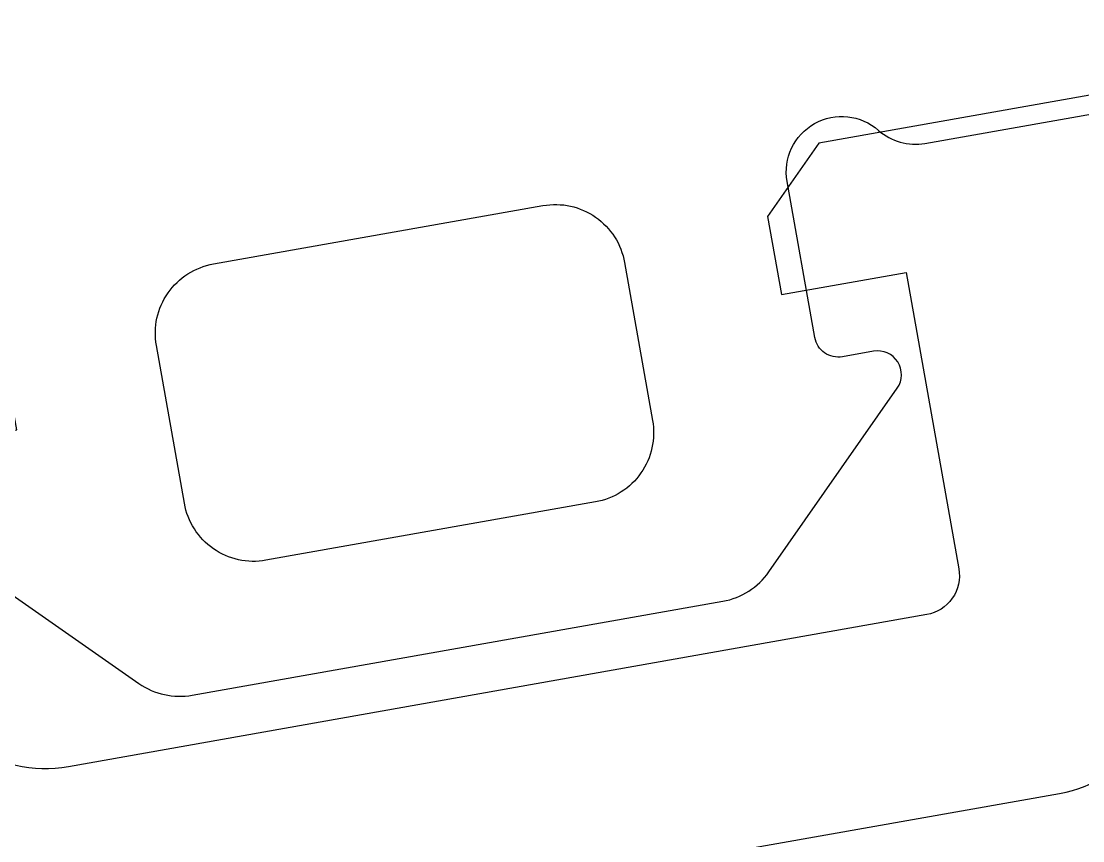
# Model space of a CAD drawing. Header units: millimetres. Extents: x -65527 to 8894748, y -37603 to 223697.
# Drawn here: x -29312.15 to -29303.98, y 101470.93 to 101477.24 of the extents above; entities that cross this region are included whole.
import ezdxf

# ---------------------------------------------------------------- set-up
doc = ezdxf.new("R2010")
doc.units = ezdxf.units.MM
doc.header["$LTSCALE"] = 10
doc.layers.add('Архитектура', color=251, linetype='Continuous')

msp = doc.modelspace()

# ---------------------------------------------------------------- linework, layer by layer
at = {"layer": 'Архитектура', "lineweight": 25, "transparency": 33554684}
for points in [[(-29266.3899, 101483.3213), (-29306.0121, 101476.2988), (-29306.4071, 101475.7334), (-29306.3007, 101475.1332), (-29305.3403, 101475.3034), (-29304.936, 101473.0224, -0.414362), (-29305.183, 101472.6691), (-29311.7858, 101471.4989, -0.414326), (-29312.9872, 101472.3385), (-29313.2638, 101473.8991), (-29312.1833, 101474.0906), (-29312.2897, 101474.6909), (-29312.9751, 101475.0647), (-29316.3365, 101474.4689, 0.551224), (-29316.5315, 101473.9918), (-29314.7215, 101471.4647, -0.267349), (-29314.6212, 101470.4353)], [(-29266.3899, 101483.3213), (-29306.0121, 101476.2988), (-29306.4071, 101475.7334), (-29306.3007, 101475.1332), (-29305.3403, 101475.3034), (-29304.936, 101473.0224, -0.414362), (-29305.183, 101472.6691), (-29311.7858, 101471.4989, -0.414326), (-29312.9872, 101472.3385), (-29313.2638, 101473.8991), (-29312.1833, 101474.0906), (-29312.2897, 101474.6909), (-29312.9751, 101475.0647), (-29316.3365, 101474.4689, 0.551224), (-29316.5315, 101473.9918), (-29314.7215, 101471.4647, -0.267349), (-29314.6212, 101470.4353)], [(-29266.3899, 101483.3213), (-29306.0121, 101476.2988), (-29306.4071, 101475.7334), (-29306.3007, 101475.1332), (-29305.3403, 101475.3034), (-29304.936, 101473.0224, -0.414362), (-29305.183, 101472.6691), (-29311.7858, 101471.4989, -0.414326), (-29312.9872, 101472.3385), (-29313.2638, 101473.8991), (-29312.1833, 101474.0906), (-29312.2897, 101474.6909), (-29312.9751, 101475.0647), (-29316.3365, 101474.4689, 0.551224), (-29316.5315, 101473.9918), (-29314.7215, 101471.4647, -0.267349), (-29314.6212, 101470.4353)], [(-29266.3899, 101483.3213), (-29306.0121, 101476.2988), (-29306.4071, 101475.7334), (-29306.3007, 101475.1332), (-29305.3403, 101475.3034), (-29304.936, 101473.0224, -0.414362), (-29305.183, 101472.6691), (-29311.7858, 101471.4989, -0.414326), (-29312.9872, 101472.3385), (-29313.2638, 101473.8991), (-29312.1833, 101474.0906), (-29312.2897, 101474.6909), (-29312.9751, 101475.0647), (-29316.3365, 101474.4689, 0.551224), (-29316.5315, 101473.9918), (-29314.7215, 101471.4647, -0.267349), (-29314.6212, 101470.4353)], [(-29266.3899, 101483.3213), (-29306.0121, 101476.2988), (-29306.4071, 101475.7334), (-29306.3007, 101475.1332), (-29305.3403, 101475.3034), (-29304.936, 101473.0224, -0.414362), (-29305.183, 101472.6691), (-29311.7858, 101471.4989, -0.414326), (-29312.9872, 101472.3385), (-29313.2638, 101473.8991), (-29312.1833, 101474.0906), (-29312.2897, 101474.6909), (-29312.9751, 101475.0647), (-29316.3365, 101474.4689, 0.551224), (-29316.5315, 101473.9918), (-29314.7215, 101471.4647, -0.267349), (-29314.6212, 101470.4353)], [(-29266.3899, 101483.3213), (-29306.0121, 101476.2988), (-29306.4071, 101475.7334), (-29306.3007, 101475.1332), (-29305.3403, 101475.3034), (-29304.936, 101473.0224, -0.414362), (-29305.183, 101472.6691), (-29311.7858, 101471.4989, -0.414326), (-29312.9872, 101472.3385), (-29313.2638, 101473.8991), (-29312.1833, 101474.0906), (-29312.2897, 101474.6909), (-29312.9751, 101475.0647), (-29316.3365, 101474.4689, 0.551224), (-29316.5315, 101473.9918), (-29314.7215, 101471.4647, -0.267349), (-29314.6212, 101470.4353)], [(-29266.3899, 101483.3213), (-29306.0121, 101476.2988), (-29306.4071, 101475.7334), (-29306.3007, 101475.1332), (-29305.3403, 101475.3034), (-29304.936, 101473.0224, -0.414362), (-29305.183, 101472.6691), (-29311.7858, 101471.4989, -0.414326), (-29312.9872, 101472.3385), (-29313.2638, 101473.8991), (-29312.1833, 101474.0906), (-29312.2897, 101474.6909), (-29312.9751, 101475.0647), (-29316.3365, 101474.4689, 0.551224), (-29316.5315, 101473.9918), (-29314.7215, 101471.4647, -0.267349), (-29314.6212, 101470.4353)], [(-29266.3899, 101483.3213), (-29306.0121, 101476.2988), (-29306.4071, 101475.7334), (-29306.3007, 101475.1332), (-29305.3403, 101475.3034), (-29304.936, 101473.0224, -0.414362), (-29305.183, 101472.6691), (-29311.7858, 101471.4989, -0.414326), (-29312.9872, 101472.3385), (-29313.2638, 101473.8991), (-29312.1833, 101474.0906), (-29312.2897, 101474.6909), (-29312.9751, 101475.0647), (-29316.3365, 101474.4689, 0.551224), (-29316.5315, 101473.9918), (-29314.7215, 101471.4647, -0.267349), (-29314.6212, 101470.4353)], [(-29266.3899, 101483.3213), (-29306.0121, 101476.2988), (-29306.4071, 101475.7334), (-29306.3007, 101475.1332), (-29305.3403, 101475.3034), (-29304.936, 101473.0224, -0.414362), (-29305.183, 101472.6691), (-29311.7858, 101471.4989, -0.414326), (-29312.9872, 101472.3385), (-29313.2638, 101473.8991), (-29312.1833, 101474.0906), (-29312.2897, 101474.6909), (-29312.9751, 101475.0647), (-29316.3365, 101474.4689, 0.551224), (-29316.5315, 101473.9918), (-29314.7215, 101471.4647, -0.267349), (-29314.6212, 101470.4353)], [(-29266.3899, 101483.3213), (-29306.0121, 101476.2988), (-29306.4071, 101475.7334), (-29306.3007, 101475.1332), (-29305.3403, 101475.3034), (-29304.936, 101473.0224, -0.414362), (-29305.183, 101472.6691), (-29311.7858, 101471.4989, -0.414326), (-29312.9872, 101472.3385), (-29313.2638, 101473.8991), (-29312.1833, 101474.0906), (-29312.2897, 101474.6909), (-29312.9751, 101475.0647), (-29316.3365, 101474.4689, 0.551224), (-29316.5315, 101473.9918), (-29314.7215, 101471.4647, -0.267349), (-29314.6212, 101470.4353)], [(-29266.3899, 101483.3213), (-29306.0121, 101476.2988), (-29306.4071, 101475.7334), (-29306.3007, 101475.1332), (-29305.3403, 101475.3034), (-29304.936, 101473.0224, -0.414362), (-29305.183, 101472.6691), (-29311.7858, 101471.4989, -0.414326), (-29312.9872, 101472.3385), (-29313.2638, 101473.8991), (-29312.1833, 101474.0906), (-29312.2897, 101474.6909), (-29312.9751, 101475.0647), (-29316.3365, 101474.4689, 0.551224), (-29316.5315, 101473.9918), (-29314.7215, 101471.4647, -0.267349), (-29314.6212, 101470.4353)], [(-29266.3899, 101483.3213), (-29306.0121, 101476.2988), (-29306.4071, 101475.7334), (-29306.3007, 101475.1332), (-29305.3403, 101475.3034), (-29304.936, 101473.0224, -0.414362), (-29305.183, 101472.6691), (-29311.7858, 101471.4989, -0.414326), (-29312.9872, 101472.3385), (-29313.2638, 101473.8991), (-29312.1833, 101474.0906), (-29312.2897, 101474.6909), (-29312.9751, 101475.0647), (-29316.3365, 101474.4689, 0.551224), (-29316.5315, 101473.9918), (-29314.7215, 101471.4647, -0.267349), (-29314.6212, 101470.4353)], [(-29266.3899, 101483.3213), (-29306.0121, 101476.2988), (-29306.4071, 101475.7334), (-29306.3007, 101475.1332), (-29305.3403, 101475.3034), (-29304.936, 101473.0224, -0.414362), (-29305.183, 101472.6691), (-29311.7858, 101471.4989, -0.414326), (-29312.9872, 101472.3385), (-29313.2638, 101473.8991), (-29312.1833, 101474.0906), (-29312.2897, 101474.6909), (-29312.9751, 101475.0647), (-29316.3365, 101474.4689, 0.551224), (-29316.5315, 101473.9918), (-29314.7215, 101471.4647, -0.267349), (-29314.6212, 101470.4353)], [(-29266.3899, 101483.3213), (-29306.0121, 101476.2988), (-29306.4071, 101475.7334), (-29306.3007, 101475.1332), (-29305.3403, 101475.3034), (-29304.936, 101473.0224, -0.414362), (-29305.183, 101472.6691), (-29311.7858, 101471.4989, -0.414326), (-29312.9872, 101472.3385), (-29313.2638, 101473.8991), (-29312.1833, 101474.0906), (-29312.2897, 101474.6909), (-29312.9751, 101475.0647), (-29316.3365, 101474.4689, 0.551224), (-29316.5315, 101473.9918), (-29314.7215, 101471.4647, -0.267349), (-29314.6212, 101470.4353)], [(-29266.3899, 101483.3213), (-29306.0121, 101476.2988), (-29306.4071, 101475.7334), (-29306.3007, 101475.1332), (-29305.3403, 101475.3034), (-29304.936, 101473.0224, -0.414362), (-29305.183, 101472.6691), (-29311.7858, 101471.4989, -0.414326), (-29312.9872, 101472.3385), (-29313.2638, 101473.8991), (-29312.1833, 101474.0906), (-29312.2897, 101474.6909), (-29312.9751, 101475.0647), (-29316.3365, 101474.4689, 0.551224), (-29316.5315, 101473.9918), (-29314.7215, 101471.4647, -0.267349), (-29314.6212, 101470.4353)], [(-29266.3899, 101483.3213), (-29306.0121, 101476.2988), (-29306.4071, 101475.7334), (-29306.3007, 101475.1332), (-29305.3403, 101475.3034), (-29304.936, 101473.0224, -0.414362), (-29305.183, 101472.6691), (-29311.7858, 101471.4989, -0.414326), (-29312.9872, 101472.3385), (-29313.2638, 101473.8991), (-29312.1833, 101474.0906), (-29312.2897, 101474.6909), (-29312.9751, 101475.0647), (-29316.3365, 101474.4689, 0.551224), (-29316.5315, 101473.9918), (-29314.7215, 101471.4647, -0.267349), (-29314.6212, 101470.4353)], [(-29266.3899, 101483.3213), (-29306.0121, 101476.2988), (-29306.4071, 101475.7334), (-29306.3007, 101475.1332), (-29305.3403, 101475.3034), (-29304.936, 101473.0224, -0.414362), (-29305.183, 101472.6691), (-29311.7858, 101471.4989, -0.414326), (-29312.9872, 101472.3385), (-29313.2638, 101473.8991), (-29312.1833, 101474.0906), (-29312.2897, 101474.6909), (-29312.9751, 101475.0647), (-29316.3365, 101474.4689, 0.551224), (-29316.5315, 101473.9918), (-29314.7215, 101471.4647, -0.267349), (-29314.6212, 101470.4353)], [(-29266.3899, 101483.3213), (-29306.0121, 101476.2988), (-29306.4071, 101475.7334), (-29306.3007, 101475.1332), (-29305.3403, 101475.3034), (-29304.936, 101473.0224, -0.414362), (-29305.183, 101472.6691), (-29311.7858, 101471.4989, -0.414326), (-29312.9872, 101472.3385), (-29313.2638, 101473.8991), (-29312.1833, 101474.0906), (-29312.2897, 101474.6909), (-29312.9751, 101475.0647), (-29316.3365, 101474.4689, 0.551224), (-29316.5315, 101473.9918), (-29314.7215, 101471.4647, -0.267349), (-29314.6212, 101470.4353)], [(-29266.3899, 101483.3213), (-29306.0121, 101476.2988), (-29306.4071, 101475.7334), (-29306.3007, 101475.1332), (-29305.3403, 101475.3034), (-29304.936, 101473.0224, -0.414362), (-29305.183, 101472.6691), (-29311.7858, 101471.4989, -0.414326), (-29312.9872, 101472.3385), (-29313.2638, 101473.8991), (-29312.1833, 101474.0906), (-29312.2897, 101474.6909), (-29312.9751, 101475.0647), (-29316.3365, 101474.4689, 0.551224), (-29316.5315, 101473.9918), (-29314.7215, 101471.4647, -0.267349), (-29314.6212, 101470.4353)], [(-29266.3899, 101483.3213), (-29306.0121, 101476.2988), (-29306.4071, 101475.7334), (-29306.3007, 101475.1332), (-29305.3403, 101475.3034), (-29304.936, 101473.0224, -0.414362), (-29305.183, 101472.6691), (-29311.7858, 101471.4989, -0.414326), (-29312.9872, 101472.3385), (-29313.2638, 101473.8991), (-29312.1833, 101474.0906), (-29312.2897, 101474.6909), (-29312.9751, 101475.0647), (-29316.3365, 101474.4689, 0.551224), (-29316.5315, 101473.9918), (-29314.7215, 101471.4647, -0.267349), (-29314.6212, 101470.4353)], [(-29266.3899, 101483.3213), (-29306.0121, 101476.2988), (-29306.4071, 101475.7334), (-29306.3007, 101475.1332), (-29305.3403, 101475.3034), (-29304.936, 101473.0224, -0.414362), (-29305.183, 101472.6691), (-29311.7858, 101471.4989, -0.414326), (-29312.9872, 101472.3385), (-29313.2638, 101473.8991), (-29312.1833, 101474.0906), (-29312.2897, 101474.6909), (-29312.9751, 101475.0647), (-29316.3365, 101474.4689, 0.551224), (-29316.5315, 101473.9918), (-29314.7215, 101471.4647, -0.267349), (-29314.6212, 101470.4353)], [(-29266.3899, 101483.3213), (-29306.0121, 101476.2988), (-29306.4071, 101475.7334), (-29306.3007, 101475.1332), (-29305.3403, 101475.3034), (-29304.936, 101473.0224, -0.414362), (-29305.183, 101472.6691), (-29311.7858, 101471.4989, -0.414326), (-29312.9872, 101472.3385), (-29313.2638, 101473.8991), (-29312.1833, 101474.0906), (-29312.2897, 101474.6909), (-29312.9751, 101475.0647), (-29316.3365, 101474.4689, 0.551224), (-29316.5315, 101473.9918), (-29314.7215, 101471.4647, -0.267349), (-29314.6212, 101470.4353)], [(-29266.3899, 101483.3213), (-29306.0121, 101476.2988), (-29306.4071, 101475.7334), (-29306.3007, 101475.1332), (-29305.3403, 101475.3034), (-29304.936, 101473.0224, -0.414362), (-29305.183, 101472.6691), (-29311.7858, 101471.4989, -0.414326), (-29312.9872, 101472.3385), (-29313.2638, 101473.8991), (-29312.1833, 101474.0906), (-29312.2897, 101474.6909), (-29312.9751, 101475.0647), (-29316.3365, 101474.4689, 0.551224), (-29316.5315, 101473.9918), (-29314.7215, 101471.4647, -0.267349), (-29314.6212, 101470.4353)], [(-29266.3899, 101483.3213), (-29306.0121, 101476.2988), (-29306.4071, 101475.7334), (-29306.3007, 101475.1332), (-29305.3403, 101475.3034), (-29304.936, 101473.0224, -0.414362), (-29305.183, 101472.6691), (-29311.7858, 101471.4989, -0.414326), (-29312.9872, 101472.3385), (-29313.2638, 101473.8991), (-29312.1833, 101474.0906), (-29312.2897, 101474.6909), (-29312.9751, 101475.0647), (-29316.3365, 101474.4689, 0.551224), (-29316.5315, 101473.9918), (-29314.7215, 101471.4647, -0.267349), (-29314.6212, 101470.4353)], [(-29266.3899, 101483.3213), (-29306.0121, 101476.2988), (-29306.4071, 101475.7334), (-29306.3007, 101475.1332), (-29305.3403, 101475.3034), (-29304.936, 101473.0224, -0.414362), (-29305.183, 101472.6691), (-29311.7858, 101471.4989, -0.414326), (-29312.9872, 101472.3385), (-29313.2638, 101473.8991), (-29312.1833, 101474.0906), (-29312.2897, 101474.6909), (-29312.9751, 101475.0647), (-29316.3365, 101474.4689, 0.551224), (-29316.5315, 101473.9918), (-29314.7215, 101471.4647, -0.267349), (-29314.6212, 101470.4353)], [(-29266.3899, 101483.3213), (-29306.0121, 101476.2988), (-29306.4071, 101475.7334), (-29306.3007, 101475.1332), (-29305.3403, 101475.3034), (-29304.936, 101473.0224, -0.414362), (-29305.183, 101472.6691), (-29311.7858, 101471.4989, -0.414326), (-29312.9872, 101472.3385), (-29313.2638, 101473.8991), (-29312.1833, 101474.0906), (-29312.2897, 101474.6909), (-29312.9751, 101475.0647), (-29316.3365, 101474.4689, 0.551224), (-29316.5315, 101473.9918), (-29314.7215, 101471.4647, -0.267349), (-29314.6212, 101470.4353)], [(-29266.3899, 101483.3213), (-29306.0121, 101476.2988), (-29306.4071, 101475.7334), (-29306.3007, 101475.1332), (-29305.3403, 101475.3034), (-29304.936, 101473.0224, -0.414362), (-29305.183, 101472.6691), (-29311.7858, 101471.4989, -0.414326), (-29312.9872, 101472.3385), (-29313.2638, 101473.8991), (-29312.1833, 101474.0906), (-29312.2897, 101474.6909), (-29312.9751, 101475.0647), (-29316.3365, 101474.4689, 0.551224), (-29316.5315, 101473.9918), (-29314.7215, 101471.4647, -0.267349), (-29314.6212, 101470.4353)], [(-29266.3899, 101483.3213), (-29306.0121, 101476.2988), (-29306.4071, 101475.7334), (-29306.3007, 101475.1332), (-29305.3403, 101475.3034), (-29304.936, 101473.0224, -0.414362), (-29305.183, 101472.6691), (-29311.7858, 101471.4989, -0.414326), (-29312.9872, 101472.3385), (-29313.2638, 101473.8991), (-29312.1833, 101474.0906), (-29312.2897, 101474.6909), (-29312.9751, 101475.0647), (-29316.3365, 101474.4689, 0.551224), (-29316.5315, 101473.9918), (-29314.7215, 101471.4647, -0.267349), (-29314.6212, 101470.4353)], [(-29266.3899, 101483.3213), (-29306.0121, 101476.2988), (-29306.4071, 101475.7334), (-29306.3007, 101475.1332), (-29305.3403, 101475.3034), (-29304.936, 101473.0224, -0.414362), (-29305.183, 101472.6691), (-29311.7858, 101471.4989, -0.414326), (-29312.9872, 101472.3385), (-29313.2638, 101473.8991), (-29312.1833, 101474.0906), (-29312.2897, 101474.6909), (-29312.9751, 101475.0647), (-29316.3365, 101474.4689, 0.551224), (-29316.5315, 101473.9918), (-29314.7215, 101471.4647, -0.267349), (-29314.6212, 101470.4353)], [(-29266.3899, 101483.3213), (-29306.0121, 101476.2988), (-29306.4071, 101475.7334), (-29306.3007, 101475.1332), (-29305.3403, 101475.3034), (-29304.936, 101473.0224, -0.414362), (-29305.183, 101472.6691), (-29311.7858, 101471.4989, -0.414326), (-29312.9872, 101472.3385), (-29313.2638, 101473.8991), (-29312.1833, 101474.0906), (-29312.2897, 101474.6909), (-29312.9751, 101475.0647), (-29316.3365, 101474.4689, 0.551224), (-29316.5315, 101473.9918), (-29314.7215, 101471.4647, -0.267349), (-29314.6212, 101470.4353)], [(-29266.3899, 101483.3213), (-29306.0121, 101476.2988), (-29306.4071, 101475.7334), (-29306.3007, 101475.1332), (-29305.3403, 101475.3034), (-29304.936, 101473.0224, -0.414362), (-29305.183, 101472.6691), (-29311.7858, 101471.4989, -0.414326), (-29312.9872, 101472.3385), (-29313.2638, 101473.8991), (-29312.1833, 101474.0906), (-29312.2897, 101474.6909), (-29312.9751, 101475.0647), (-29316.3365, 101474.4689, 0.551224), (-29316.5315, 101473.9918), (-29314.7215, 101471.4647, -0.267349), (-29314.6212, 101470.4353)], [(-29266.3899, 101483.3213), (-29306.0121, 101476.2988), (-29306.4071, 101475.7334), (-29306.3007, 101475.1332), (-29305.3403, 101475.3034), (-29304.936, 101473.0224, -0.414362), (-29305.183, 101472.6691), (-29311.7858, 101471.4989, -0.414326), (-29312.9872, 101472.3385), (-29313.2638, 101473.8991), (-29312.1833, 101474.0906), (-29312.2897, 101474.6909), (-29312.9751, 101475.0647), (-29316.3365, 101474.4689, 0.551224), (-29316.5315, 101473.9918), (-29314.7215, 101471.4647, -0.267349), (-29314.6212, 101470.4353)], [(-29266.3899, 101483.3213), (-29306.0121, 101476.2988), (-29306.4071, 101475.7334), (-29306.3007, 101475.1332), (-29305.3403, 101475.3034), (-29304.936, 101473.0224, -0.414362), (-29305.183, 101472.6691), (-29311.7858, 101471.4989, -0.414326), (-29312.9872, 101472.3385), (-29313.2638, 101473.8991), (-29312.1833, 101474.0906), (-29312.2897, 101474.6909), (-29312.9751, 101475.0647), (-29316.3365, 101474.4689, 0.551224), (-29316.5315, 101473.9918), (-29314.7215, 101471.4647, -0.267349), (-29314.6212, 101470.4353)], [(-29266.3899, 101483.3213), (-29306.0121, 101476.2988), (-29306.4071, 101475.7334), (-29306.3007, 101475.1332), (-29305.3403, 101475.3034), (-29304.936, 101473.0224, -0.414362), (-29305.183, 101472.6691), (-29311.7858, 101471.4989, -0.414326), (-29312.9872, 101472.3385), (-29313.2638, 101473.8991), (-29312.1833, 101474.0906), (-29312.2897, 101474.6909), (-29312.9751, 101475.0647), (-29316.3365, 101474.4689, 0.551224), (-29316.5315, 101473.9918), (-29314.7215, 101471.4647, -0.267349), (-29314.6212, 101470.4353)], [(-29266.3899, 101483.3213), (-29306.0121, 101476.2988), (-29306.4071, 101475.7334), (-29306.3007, 101475.1332), (-29305.3403, 101475.3034), (-29304.936, 101473.0224, -0.414362), (-29305.183, 101472.6691), (-29311.7858, 101471.4989, -0.414326), (-29312.9872, 101472.3385), (-29313.2638, 101473.8991), (-29312.1833, 101474.0906), (-29312.2897, 101474.6909), (-29312.9751, 101475.0647), (-29316.3365, 101474.4689, 0.551224), (-29316.5315, 101473.9918), (-29314.7215, 101471.4647, -0.267349), (-29314.6212, 101470.4353)], [(-29266.3899, 101483.3213), (-29306.0121, 101476.2988), (-29306.4071, 101475.7334), (-29306.3007, 101475.1332), (-29305.3403, 101475.3034), (-29304.936, 101473.0224, -0.414362), (-29305.183, 101472.6691), (-29311.7858, 101471.4989, -0.414326), (-29312.9872, 101472.3385), (-29313.2638, 101473.8991), (-29312.1833, 101474.0906), (-29312.2897, 101474.6909), (-29312.9751, 101475.0647), (-29316.3365, 101474.4689, 0.551224), (-29316.5315, 101473.9918), (-29314.7215, 101471.4647, -0.267349), (-29314.6212, 101470.4353)], [(-29266.3899, 101483.3213), (-29306.0121, 101476.2988), (-29306.4071, 101475.7334), (-29306.3007, 101475.1332), (-29305.3403, 101475.3034), (-29304.936, 101473.0224, -0.414362), (-29305.183, 101472.6691), (-29311.7858, 101471.4989, -0.414326), (-29312.9872, 101472.3385), (-29313.2638, 101473.8991), (-29312.1833, 101474.0906), (-29312.2897, 101474.6909), (-29312.9751, 101475.0647), (-29316.3365, 101474.4689, 0.551224), (-29316.5315, 101473.9918), (-29314.7215, 101471.4647, -0.267349), (-29314.6212, 101470.4353)], [(-29266.3899, 101483.3213), (-29306.0121, 101476.2988), (-29306.4071, 101475.7334), (-29306.3007, 101475.1332), (-29305.3403, 101475.3034), (-29304.936, 101473.0224, -0.414362), (-29305.183, 101472.6691), (-29311.7858, 101471.4989, -0.414326), (-29312.9872, 101472.3385), (-29313.2638, 101473.8991), (-29312.1833, 101474.0906), (-29312.2897, 101474.6909), (-29312.9751, 101475.0647), (-29316.3365, 101474.4689, 0.551224), (-29316.5315, 101473.9918), (-29314.7215, 101471.4647, -0.267349), (-29314.6212, 101470.4353)], [(-29266.3899, 101483.3213), (-29306.0121, 101476.2988), (-29306.4071, 101475.7334), (-29306.3007, 101475.1332), (-29305.3403, 101475.3034), (-29304.936, 101473.0224, -0.414362), (-29305.183, 101472.6691), (-29311.7858, 101471.4989, -0.414326), (-29312.9872, 101472.3385), (-29313.2638, 101473.8991), (-29312.1833, 101474.0906), (-29312.2897, 101474.6909), (-29312.9751, 101475.0647), (-29316.3365, 101474.4689, 0.551224), (-29316.5315, 101473.9918), (-29314.7215, 101471.4647, -0.267349), (-29314.6212, 101470.4353)], [(-29266.3899, 101483.3213), (-29306.0121, 101476.2988), (-29306.4071, 101475.7334), (-29306.3007, 101475.1332), (-29305.3403, 101475.3034), (-29304.936, 101473.0224, -0.414362), (-29305.183, 101472.6691), (-29311.7858, 101471.4989, -0.414326), (-29312.9872, 101472.3385), (-29313.2638, 101473.8991), (-29312.1833, 101474.0906), (-29312.2897, 101474.6909), (-29312.9751, 101475.0647), (-29316.3365, 101474.4689, 0.551224), (-29316.5315, 101473.9918), (-29314.7215, 101471.4647, -0.267349), (-29314.6212, 101470.4353)], [(-29266.3899, 101483.3213), (-29306.0121, 101476.2988), (-29306.4071, 101475.7334), (-29306.3007, 101475.1332), (-29305.3403, 101475.3034), (-29304.936, 101473.0224, -0.414362), (-29305.183, 101472.6691), (-29311.7858, 101471.4989, -0.414326), (-29312.9872, 101472.3385), (-29313.2638, 101473.8991), (-29312.1833, 101474.0906), (-29312.2897, 101474.6909), (-29312.9751, 101475.0647), (-29316.3365, 101474.4689, 0.551224), (-29316.5315, 101473.9918), (-29314.7215, 101471.4647, -0.267349), (-29314.6212, 101470.4353)], [(-29312.6564, 101473.1269), (-29311.2431, 101472.1392, 0.198883), (-29310.8331, 101472.0486), (-29306.7514, 101472.7721, 0.198883), (-29306.3974, 101472.998), (-29305.4097, 101474.4113, 0.668339), (-29305.5915, 101474.6961), (-29305.8316, 101474.6536, -0.4144), (-29306.0436, 101474.8018), (-29306.2564, 101476.0023, -0.710202), (-29305.5536, 101476.3965, 0.228696), (-29305.1965, 101476.296), (-29296.023, 101477.9219, 0.414362)], [(-29312.6564, 101473.1269), (-29311.2431, 101472.1392, 0.198883), (-29310.8331, 101472.0486), (-29306.7514, 101472.7721, 0.198883), (-29306.3974, 101472.998), (-29305.4097, 101474.4113, 0.668339), (-29305.5915, 101474.6961), (-29305.8316, 101474.6536, -0.4144), (-29306.0436, 101474.8018), (-29306.2564, 101476.0023, -0.710202), (-29305.5536, 101476.3965, 0.228696), (-29305.1965, 101476.296), (-29296.023, 101477.9219, 0.414362)], [(-29312.6564, 101473.1269), (-29311.2431, 101472.1392, 0.198883), (-29310.8331, 101472.0486), (-29306.7514, 101472.7721, 0.198883), (-29306.3974, 101472.998), (-29305.4097, 101474.4113, 0.668339), (-29305.5915, 101474.6961), (-29305.8316, 101474.6536, -0.4144), (-29306.0436, 101474.8018), (-29306.2564, 101476.0023, -0.710202), (-29305.5536, 101476.3965, 0.228696), (-29305.1965, 101476.296), (-29296.023, 101477.9219, 0.414362)], [(-29312.6564, 101473.1269), (-29311.2431, 101472.1392, 0.198883), (-29310.8331, 101472.0486), (-29306.7514, 101472.7721, 0.198883), (-29306.3974, 101472.998), (-29305.4097, 101474.4113, 0.668339), (-29305.5915, 101474.6961), (-29305.8316, 101474.6536, -0.4144), (-29306.0436, 101474.8018), (-29306.2564, 101476.0023, -0.710202), (-29305.5536, 101476.3965, 0.228696), (-29305.1965, 101476.296), (-29296.023, 101477.9219, 0.414362)], [(-29312.6564, 101473.1269), (-29311.2431, 101472.1392, 0.198883), (-29310.8331, 101472.0486), (-29306.7514, 101472.7721, 0.198883), (-29306.3974, 101472.998), (-29305.4097, 101474.4113, 0.668339), (-29305.5915, 101474.6961), (-29305.8316, 101474.6536, -0.4144), (-29306.0436, 101474.8018), (-29306.2564, 101476.0023, -0.710202), (-29305.5536, 101476.3965, 0.228696), (-29305.1965, 101476.296), (-29296.023, 101477.9219, 0.414362)], [(-29312.6564, 101473.1269), (-29311.2431, 101472.1392, 0.198883), (-29310.8331, 101472.0486), (-29306.7514, 101472.7721, 0.198883), (-29306.3974, 101472.998), (-29305.4097, 101474.4113, 0.668339), (-29305.5915, 101474.6961), (-29305.8316, 101474.6536, -0.4144), (-29306.0436, 101474.8018), (-29306.2564, 101476.0023, -0.710202), (-29305.5536, 101476.3965, 0.228696), (-29305.1965, 101476.296), (-29296.023, 101477.9219, 0.414362)], [(-29312.6564, 101473.1269), (-29311.2431, 101472.1392, 0.198883), (-29310.8331, 101472.0486), (-29306.7514, 101472.7721, 0.198883), (-29306.3974, 101472.998), (-29305.4097, 101474.4113, 0.668339), (-29305.5915, 101474.6961), (-29305.8316, 101474.6536, -0.4144), (-29306.0436, 101474.8018), (-29306.2564, 101476.0023, -0.710202), (-29305.5536, 101476.3965, 0.228696), (-29305.1965, 101476.296), (-29296.023, 101477.9219, 0.414362)], [(-29312.6564, 101473.1269), (-29311.2431, 101472.1392, 0.198883), (-29310.8331, 101472.0486), (-29306.7514, 101472.7721, 0.198883), (-29306.3974, 101472.998), (-29305.4097, 101474.4113, 0.668339), (-29305.5915, 101474.6961), (-29305.8316, 101474.6536, -0.4144), (-29306.0436, 101474.8018), (-29306.2564, 101476.0023, -0.710202), (-29305.5536, 101476.3965, 0.228696), (-29305.1965, 101476.296), (-29296.023, 101477.9219, 0.414362)], [(-29312.6564, 101473.1269), (-29311.2431, 101472.1392, 0.198883), (-29310.8331, 101472.0486), (-29306.7514, 101472.7721, 0.198883), (-29306.3974, 101472.998), (-29305.4097, 101474.4113, 0.668339), (-29305.5915, 101474.6961), (-29305.8316, 101474.6536, -0.4144), (-29306.0436, 101474.8018), (-29306.2564, 101476.0023, -0.710202), (-29305.5536, 101476.3965, 0.228696), (-29305.1965, 101476.296), (-29296.023, 101477.9219, 0.414362)], [(-29312.6564, 101473.1269), (-29311.2431, 101472.1392, 0.198883), (-29310.8331, 101472.0486), (-29306.7514, 101472.7721, 0.198883), (-29306.3974, 101472.998), (-29305.4097, 101474.4113, 0.668339), (-29305.5915, 101474.6961), (-29305.8316, 101474.6536, -0.4144), (-29306.0436, 101474.8018), (-29306.2564, 101476.0023, -0.710202), (-29305.5536, 101476.3965, 0.228696), (-29305.1965, 101476.296), (-29296.023, 101477.9219, 0.414362)], [(-29312.6564, 101473.1269), (-29311.2431, 101472.1392, 0.198883), (-29310.8331, 101472.0486), (-29306.7514, 101472.7721, 0.198883), (-29306.3974, 101472.998), (-29305.4097, 101474.4113, 0.668339), (-29305.5915, 101474.6961), (-29305.8316, 101474.6536, -0.4144), (-29306.0436, 101474.8018), (-29306.2564, 101476.0023, -0.710202), (-29305.5536, 101476.3965, 0.228696), (-29305.1965, 101476.296), (-29296.023, 101477.9219, 0.414362)], [(-29312.6564, 101473.1269), (-29311.2431, 101472.1392, 0.198883), (-29310.8331, 101472.0486), (-29306.7514, 101472.7721, 0.198883), (-29306.3974, 101472.998), (-29305.4097, 101474.4113, 0.668339), (-29305.5915, 101474.6961), (-29305.8316, 101474.6536, -0.4144), (-29306.0436, 101474.8018), (-29306.2564, 101476.0023, -0.710202), (-29305.5536, 101476.3965, 0.228696), (-29305.1965, 101476.296), (-29296.023, 101477.9219, 0.414362)], [(-29312.6564, 101473.1269), (-29311.2431, 101472.1392, 0.198883), (-29310.8331, 101472.0486), (-29306.7514, 101472.7721, 0.198883), (-29306.3974, 101472.998), (-29305.4097, 101474.4113, 0.668339), (-29305.5915, 101474.6961), (-29305.8316, 101474.6536, -0.4144), (-29306.0436, 101474.8018), (-29306.2564, 101476.0023, -0.710202), (-29305.5536, 101476.3965, 0.228696), (-29305.1965, 101476.296), (-29296.023, 101477.9219, 0.414362)], [(-29312.6564, 101473.1269), (-29311.2431, 101472.1392, 0.198883), (-29310.8331, 101472.0486), (-29306.7514, 101472.7721, 0.198883), (-29306.3974, 101472.998), (-29305.4097, 101474.4113, 0.668339), (-29305.5915, 101474.6961), (-29305.8316, 101474.6536, -0.4144), (-29306.0436, 101474.8018), (-29306.2564, 101476.0023, -0.710202), (-29305.5536, 101476.3965, 0.228696), (-29305.1965, 101476.296), (-29296.023, 101477.9219, 0.414362)], [(-29312.6564, 101473.1269), (-29311.2431, 101472.1392, 0.198883), (-29310.8331, 101472.0486), (-29306.7514, 101472.7721, 0.198883), (-29306.3974, 101472.998), (-29305.4097, 101474.4113, 0.668339), (-29305.5915, 101474.6961), (-29305.8316, 101474.6536, -0.4144), (-29306.0436, 101474.8018), (-29306.2564, 101476.0023, -0.710202), (-29305.5536, 101476.3965, 0.228696), (-29305.1965, 101476.296), (-29296.023, 101477.9219, 0.414362)], [(-29312.6564, 101473.1269), (-29311.2431, 101472.1392, 0.198883), (-29310.8331, 101472.0486), (-29306.7514, 101472.7721, 0.198883), (-29306.3974, 101472.998), (-29305.4097, 101474.4113, 0.668339), (-29305.5915, 101474.6961), (-29305.8316, 101474.6536, -0.4144), (-29306.0436, 101474.8018), (-29306.2564, 101476.0023, -0.710202), (-29305.5536, 101476.3965, 0.228696), (-29305.1965, 101476.296), (-29296.023, 101477.9219, 0.414362)], [(-29312.6564, 101473.1269), (-29311.2431, 101472.1392, 0.198883), (-29310.8331, 101472.0486), (-29306.7514, 101472.7721, 0.198883), (-29306.3974, 101472.998), (-29305.4097, 101474.4113, 0.668339), (-29305.5915, 101474.6961), (-29305.8316, 101474.6536, -0.4144), (-29306.0436, 101474.8018), (-29306.2564, 101476.0023, -0.710202), (-29305.5536, 101476.3965, 0.228696), (-29305.1965, 101476.296), (-29296.023, 101477.9219, 0.414362)], [(-29312.6564, 101473.1269), (-29311.2431, 101472.1392, 0.198883), (-29310.8331, 101472.0486), (-29306.7514, 101472.7721, 0.198883), (-29306.3974, 101472.998), (-29305.4097, 101474.4113, 0.668339), (-29305.5915, 101474.6961), (-29305.8316, 101474.6536, -0.4144), (-29306.0436, 101474.8018), (-29306.2564, 101476.0023, -0.710202), (-29305.5536, 101476.3965, 0.228696), (-29305.1965, 101476.296), (-29296.023, 101477.9219, 0.414362)], [(-29312.6564, 101473.1269), (-29311.2431, 101472.1392, 0.198883), (-29310.8331, 101472.0486), (-29306.7514, 101472.7721, 0.198883), (-29306.3974, 101472.998), (-29305.4097, 101474.4113, 0.668339), (-29305.5915, 101474.6961), (-29305.8316, 101474.6536, -0.4144), (-29306.0436, 101474.8018), (-29306.2564, 101476.0023, -0.710202), (-29305.5536, 101476.3965, 0.228696), (-29305.1965, 101476.296), (-29296.023, 101477.9219, 0.414362)], [(-29312.6564, 101473.1269), (-29311.2431, 101472.1392, 0.198883), (-29310.8331, 101472.0486), (-29306.7514, 101472.7721, 0.198883), (-29306.3974, 101472.998), (-29305.4097, 101474.4113, 0.668339), (-29305.5915, 101474.6961), (-29305.8316, 101474.6536, -0.4144), (-29306.0436, 101474.8018), (-29306.2564, 101476.0023, -0.710202), (-29305.5536, 101476.3965, 0.228696), (-29305.1965, 101476.296), (-29296.023, 101477.9219, 0.414362)], [(-29312.6564, 101473.1269), (-29311.2431, 101472.1392, 0.198883), (-29310.8331, 101472.0486), (-29306.7514, 101472.7721, 0.198883), (-29306.3974, 101472.998), (-29305.4097, 101474.4113, 0.668339), (-29305.5915, 101474.6961), (-29305.8316, 101474.6536, -0.4144), (-29306.0436, 101474.8018), (-29306.2564, 101476.0023, -0.710202), (-29305.5536, 101476.3965, 0.228696), (-29305.1965, 101476.296), (-29296.023, 101477.9219, 0.414362)], [(-29312.6564, 101473.1269), (-29311.2431, 101472.1392, 0.198883), (-29310.8331, 101472.0486), (-29306.7514, 101472.7721, 0.198883), (-29306.3974, 101472.998), (-29305.4097, 101474.4113, 0.668339), (-29305.5915, 101474.6961), (-29305.8316, 101474.6536, -0.4144), (-29306.0436, 101474.8018), (-29306.2564, 101476.0023, -0.710202), (-29305.5536, 101476.3965, 0.228696), (-29305.1965, 101476.296), (-29296.023, 101477.9219, 0.414362)], [(-29312.6564, 101473.1269), (-29311.2431, 101472.1392, 0.198883), (-29310.8331, 101472.0486), (-29306.7514, 101472.7721, 0.198883), (-29306.3974, 101472.998), (-29305.4097, 101474.4113, 0.668339), (-29305.5915, 101474.6961), (-29305.8316, 101474.6536, -0.4144), (-29306.0436, 101474.8018), (-29306.2564, 101476.0023, -0.710202), (-29305.5536, 101476.3965, 0.228696), (-29305.1965, 101476.296), (-29296.023, 101477.9219, 0.414362)], [(-29312.6564, 101473.1269), (-29311.2431, 101472.1392, 0.198883), (-29310.8331, 101472.0486), (-29306.7514, 101472.7721, 0.198883), (-29306.3974, 101472.998), (-29305.4097, 101474.4113, 0.668339), (-29305.5915, 101474.6961), (-29305.8316, 101474.6536, -0.4144), (-29306.0436, 101474.8018), (-29306.2564, 101476.0023, -0.710202), (-29305.5536, 101476.3965, 0.228696), (-29305.1965, 101476.296), (-29296.023, 101477.9219, 0.414362)], [(-29312.6564, 101473.1269), (-29311.2431, 101472.1392, 0.198883), (-29310.8331, 101472.0486), (-29306.7514, 101472.7721, 0.198883), (-29306.3974, 101472.998), (-29305.4097, 101474.4113, 0.668339), (-29305.5915, 101474.6961), (-29305.8316, 101474.6536, -0.4144), (-29306.0436, 101474.8018), (-29306.2564, 101476.0023, -0.710202), (-29305.5536, 101476.3965, 0.228696), (-29305.1965, 101476.296), (-29296.023, 101477.9219, 0.414362)], [(-29312.6564, 101473.1269), (-29311.2431, 101472.1392, 0.198883), (-29310.8331, 101472.0486), (-29306.7514, 101472.7721, 0.198883), (-29306.3974, 101472.998), (-29305.4097, 101474.4113, 0.668339), (-29305.5915, 101474.6961), (-29305.8316, 101474.6536, -0.4144), (-29306.0436, 101474.8018), (-29306.2564, 101476.0023, -0.710202), (-29305.5536, 101476.3965, 0.228696), (-29305.1965, 101476.296), (-29296.023, 101477.9219, 0.414362)], [(-29312.6564, 101473.1269), (-29311.2431, 101472.1392, 0.198883), (-29310.8331, 101472.0486), (-29306.7514, 101472.7721, 0.198883), (-29306.3974, 101472.998), (-29305.4097, 101474.4113, 0.668339), (-29305.5915, 101474.6961), (-29305.8316, 101474.6536, -0.4144), (-29306.0436, 101474.8018), (-29306.2564, 101476.0023, -0.710202), (-29305.5536, 101476.3965, 0.228696), (-29305.1965, 101476.296), (-29296.023, 101477.9219, 0.414362)], [(-29312.6564, 101473.1269), (-29311.2431, 101472.1392, 0.198883), (-29310.8331, 101472.0486), (-29306.7514, 101472.7721, 0.198883), (-29306.3974, 101472.998), (-29305.4097, 101474.4113, 0.668339), (-29305.5915, 101474.6961), (-29305.8316, 101474.6536, -0.4144), (-29306.0436, 101474.8018), (-29306.2564, 101476.0023, -0.710202), (-29305.5536, 101476.3965, 0.228696), (-29305.1965, 101476.296), (-29296.023, 101477.9219, 0.414362)], [(-29312.6564, 101473.1269), (-29311.2431, 101472.1392, 0.198883), (-29310.8331, 101472.0486), (-29306.7514, 101472.7721, 0.198883), (-29306.3974, 101472.998), (-29305.4097, 101474.4113, 0.668339), (-29305.5915, 101474.6961), (-29305.8316, 101474.6536, -0.4144), (-29306.0436, 101474.8018), (-29306.2564, 101476.0023, -0.710202), (-29305.5536, 101476.3965, 0.228696), (-29305.1965, 101476.296), (-29296.023, 101477.9219, 0.414362)], [(-29312.6564, 101473.1269), (-29311.2431, 101472.1392, 0.198883), (-29310.8331, 101472.0486), (-29306.7514, 101472.7721, 0.198883), (-29306.3974, 101472.998), (-29305.4097, 101474.4113, 0.668339), (-29305.5915, 101474.6961), (-29305.8316, 101474.6536, -0.4144), (-29306.0436, 101474.8018), (-29306.2564, 101476.0023, -0.710202), (-29305.5536, 101476.3965, 0.228696), (-29305.1965, 101476.296), (-29296.023, 101477.9219, 0.414362)], [(-29312.6564, 101473.1269), (-29311.2431, 101472.1392, 0.198883), (-29310.8331, 101472.0486), (-29306.7514, 101472.7721, 0.198883), (-29306.3974, 101472.998), (-29305.4097, 101474.4113, 0.668339), (-29305.5915, 101474.6961), (-29305.8316, 101474.6536, -0.4144), (-29306.0436, 101474.8018), (-29306.2564, 101476.0023, -0.710202), (-29305.5536, 101476.3965, 0.228696), (-29305.1965, 101476.296), (-29296.023, 101477.9219, 0.414362)], [(-29312.6564, 101473.1269), (-29311.2431, 101472.1392, 0.198883), (-29310.8331, 101472.0486), (-29306.7514, 101472.7721, 0.198883), (-29306.3974, 101472.998), (-29305.4097, 101474.4113, 0.668339), (-29305.5915, 101474.6961), (-29305.8316, 101474.6536, -0.4144), (-29306.0436, 101474.8018), (-29306.2564, 101476.0023, -0.710202), (-29305.5536, 101476.3965, 0.228696), (-29305.1965, 101476.296), (-29296.023, 101477.9219, 0.414362)], [(-29312.6564, 101473.1269), (-29311.2431, 101472.1392, 0.198883), (-29310.8331, 101472.0486), (-29306.7514, 101472.7721, 0.198883), (-29306.3974, 101472.998), (-29305.4097, 101474.4113, 0.668339), (-29305.5915, 101474.6961), (-29305.8316, 101474.6536, -0.4144), (-29306.0436, 101474.8018), (-29306.2564, 101476.0023, -0.710202), (-29305.5536, 101476.3965, 0.228696), (-29305.1965, 101476.296), (-29296.023, 101477.9219, 0.414362)], [(-29312.6564, 101473.1269), (-29311.2431, 101472.1392, 0.198883), (-29310.8331, 101472.0486), (-29306.7514, 101472.7721, 0.198883), (-29306.3974, 101472.998), (-29305.4097, 101474.4113, 0.668339), (-29305.5915, 101474.6961), (-29305.8316, 101474.6536, -0.4144), (-29306.0436, 101474.8018), (-29306.2564, 101476.0023, -0.710202), (-29305.5536, 101476.3965, 0.228696), (-29305.1965, 101476.296), (-29296.023, 101477.9219, 0.414362)], [(-29312.6564, 101473.1269), (-29311.2431, 101472.1392, 0.198883), (-29310.8331, 101472.0486), (-29306.7514, 101472.7721, 0.198883), (-29306.3974, 101472.998), (-29305.4097, 101474.4113, 0.668339), (-29305.5915, 101474.6961), (-29305.8316, 101474.6536, -0.4144), (-29306.0436, 101474.8018), (-29306.2564, 101476.0023, -0.710202), (-29305.5536, 101476.3965, 0.228696), (-29305.1965, 101476.296), (-29296.023, 101477.9219, 0.414362)], [(-29312.6564, 101473.1269), (-29311.2431, 101472.1392, 0.198883), (-29310.8331, 101472.0486), (-29306.7514, 101472.7721, 0.198883), (-29306.3974, 101472.998), (-29305.4097, 101474.4113, 0.668339), (-29305.5915, 101474.6961), (-29305.8316, 101474.6536, -0.4144), (-29306.0436, 101474.8018), (-29306.2564, 101476.0023, -0.710202), (-29305.5536, 101476.3965, 0.228696), (-29305.1965, 101476.296), (-29296.023, 101477.9219, 0.414362)], [(-29312.6564, 101473.1269), (-29311.2431, 101472.1392, 0.198883), (-29310.8331, 101472.0486), (-29306.7514, 101472.7721, 0.198883), (-29306.3974, 101472.998), (-29305.4097, 101474.4113, 0.668339), (-29305.5915, 101474.6961), (-29305.8316, 101474.6536, -0.4144), (-29306.0436, 101474.8018), (-29306.2564, 101476.0023, -0.710202), (-29305.5536, 101476.3965, 0.228696), (-29305.1965, 101476.296), (-29296.023, 101477.9219, 0.414362)], [(-29312.6564, 101473.1269), (-29311.2431, 101472.1392, 0.198883), (-29310.8331, 101472.0486), (-29306.7514, 101472.7721, 0.198883), (-29306.3974, 101472.998), (-29305.4097, 101474.4113, 0.668339), (-29305.5915, 101474.6961), (-29305.8316, 101474.6536, -0.4144), (-29306.0436, 101474.8018), (-29306.2564, 101476.0023, -0.710202), (-29305.5536, 101476.3965, 0.228696), (-29305.1965, 101476.296), (-29296.023, 101477.9219, 0.414362)], [(-29312.6564, 101473.1269), (-29311.2431, 101472.1392, 0.198883), (-29310.8331, 101472.0486), (-29306.7514, 101472.7721, 0.198883), (-29306.3974, 101472.998), (-29305.4097, 101474.4113, 0.668339), (-29305.5915, 101474.6961), (-29305.8316, 101474.6536, -0.4144), (-29306.0436, 101474.8018), (-29306.2564, 101476.0023, -0.710202), (-29305.5536, 101476.3965, 0.228696), (-29305.1965, 101476.296), (-29296.023, 101477.9219, 0.414362)], [(-29312.6564, 101473.1269), (-29311.2431, 101472.1392, 0.198883), (-29310.8331, 101472.0486), (-29306.7514, 101472.7721, 0.198883), (-29306.3974, 101472.998), (-29305.4097, 101474.4113, 0.668339), (-29305.5915, 101474.6961), (-29305.8316, 101474.6536, -0.4144), (-29306.0436, 101474.8018), (-29306.2564, 101476.0023, -0.710202), (-29305.5536, 101476.3965, 0.228696), (-29305.1965, 101476.296), (-29296.023, 101477.9219, 0.414362)], [(-29312.6564, 101473.1269), (-29311.2431, 101472.1392, 0.198883), (-29310.8331, 101472.0486), (-29306.7514, 101472.7721, 0.198883), (-29306.3974, 101472.998), (-29305.4097, 101474.4113, 0.668339), (-29305.5915, 101474.6961), (-29305.8316, 101474.6536, -0.4144), (-29306.0436, 101474.8018), (-29306.2564, 101476.0023, -0.710202), (-29305.5536, 101476.3965, 0.228696), (-29305.1965, 101476.296), (-29296.023, 101477.9219, 0.414362)], [(-29311.4832, 101469.9956), (-29304.1601, 101471.2935, 0.414326), (-29303.3204, 101472.4949)], [(-29311.4832, 101469.9956), (-29304.1601, 101471.2935, 0.414326), (-29303.3204, 101472.4949)], [(-29311.4832, 101469.9956), (-29304.1601, 101471.2935, 0.414326), (-29303.3204, 101472.4949)], [(-29311.4832, 101469.9956), (-29304.1601, 101471.2935, 0.414326), (-29303.3204, 101472.4949)], [(-29311.4832, 101469.9956), (-29304.1601, 101471.2935, 0.414326), (-29303.3204, 101472.4949)], [(-29311.4832, 101469.9956), (-29304.1601, 101471.2935, 0.414326), (-29303.3204, 101472.4949)], [(-29311.4832, 101469.9956), (-29304.1601, 101471.2935, 0.414326), (-29303.3204, 101472.4949)], [(-29311.4832, 101469.9956), (-29304.1601, 101471.2935, 0.414326), (-29303.3204, 101472.4949)], [(-29311.4832, 101469.9956), (-29304.1601, 101471.2935, 0.414326), (-29303.3204, 101472.4949)], [(-29311.4832, 101469.9956), (-29304.1601, 101471.2935, 0.414326), (-29303.3204, 101472.4949)], [(-29311.4832, 101469.9956), (-29304.1601, 101471.2935, 0.414326), (-29303.3204, 101472.4949)], [(-29311.4832, 101469.9956), (-29304.1601, 101471.2935, 0.414326), (-29303.3204, 101472.4949)], [(-29311.4832, 101469.9956), (-29304.1601, 101471.2935, 0.414326), (-29303.3204, 101472.4949)], [(-29311.4832, 101469.9956), (-29304.1601, 101471.2935, 0.414326), (-29303.3204, 101472.4949)], [(-29311.4832, 101469.9956), (-29304.1601, 101471.2935, 0.414326), (-29303.3204, 101472.4949)], [(-29311.4832, 101469.9956), (-29304.1601, 101471.2935, 0.414326), (-29303.3204, 101472.4949)], [(-29311.4832, 101469.9956), (-29304.1601, 101471.2935, 0.414326), (-29303.3204, 101472.4949)], [(-29311.4832, 101469.9956), (-29304.1601, 101471.2935, 0.414326), (-29303.3204, 101472.4949)], [(-29311.4832, 101469.9956), (-29304.1601, 101471.2935, 0.414326), (-29303.3204, 101472.4949)], [(-29311.4832, 101469.9956), (-29304.1601, 101471.2935, 0.414326), (-29303.3204, 101472.4949)], [(-29311.4832, 101469.9956), (-29304.1601, 101471.2935, 0.414326), (-29303.3204, 101472.4949)], [(-29311.4832, 101469.9956), (-29304.1601, 101471.2935, 0.414326), (-29303.3204, 101472.4949)], [(-29311.4832, 101469.9956), (-29304.1601, 101471.2935, 0.414326), (-29303.3204, 101472.4949)], [(-29311.4832, 101469.9956), (-29304.1601, 101471.2935, 0.414326), (-29303.3204, 101472.4949)], [(-29311.4832, 101469.9956), (-29304.1601, 101471.2935, 0.414326), (-29303.3204, 101472.4949)], [(-29311.4832, 101469.9956), (-29304.1601, 101471.2935, 0.414326), (-29303.3204, 101472.4949)], [(-29311.4832, 101469.9956), (-29304.1601, 101471.2935, 0.414326), (-29303.3204, 101472.4949)], [(-29311.4832, 101469.9956), (-29304.1601, 101471.2935, 0.414326), (-29303.3204, 101472.4949)], [(-29311.4832, 101469.9956), (-29304.1601, 101471.2935, 0.414326), (-29303.3204, 101472.4949)], [(-29311.4832, 101469.9956), (-29304.1601, 101471.2935, 0.414326), (-29303.3204, 101472.4949)], [(-29311.4832, 101469.9956), (-29304.1601, 101471.2935, 0.414326), (-29303.3204, 101472.4949)], [(-29311.4832, 101469.9956), (-29304.1601, 101471.2935, 0.414326), (-29303.3204, 101472.4949)], [(-29311.4832, 101469.9956), (-29304.1601, 101471.2935, 0.414326), (-29303.3204, 101472.4949)], [(-29311.4832, 101469.9956), (-29304.1601, 101471.2935, 0.414326), (-29303.3204, 101472.4949)], [(-29311.4832, 101469.9956), (-29304.1601, 101471.2935, 0.414326), (-29303.3204, 101472.4949)], [(-29311.4832, 101469.9956), (-29304.1601, 101471.2935, 0.414326), (-29303.3204, 101472.4949)], [(-29311.4832, 101469.9956), (-29304.1601, 101471.2935, 0.414326), (-29303.3204, 101472.4949)], [(-29311.4832, 101469.9956), (-29304.1601, 101471.2935, 0.414326), (-29303.3204, 101472.4949)], [(-29311.4832, 101469.9956), (-29304.1601, 101471.2935, 0.414326), (-29303.3204, 101472.4949)], [(-29311.4832, 101469.9956), (-29304.1601, 101471.2935, 0.414326), (-29303.3204, 101472.4949)], [(-29311.4832, 101469.9956), (-29304.1601, 101471.2935, 0.414326), (-29303.3204, 101472.4949)]]:
    msp.add_lwpolyline(points, format="xyb", dxfattribs=at)
msp.add_lwpolyline([(-29310.6701, 101475.3681), (-29308.1349, 101475.8175, -0.414214), (-29307.5072, 101475.3788), (-29307.2919, 101474.1641, -0.414214), (-29307.7306, 101473.5364), (-29310.2658, 101473.0871, -0.414214), (-29310.8935, 101473.5258), (-29311.1088, 101474.7404, -0.414214)], format="xyb", close=True, dxfattribs=at)
msp.add_lwpolyline([(-29310.6701, 101475.3681), (-29308.1349, 101475.8175, -0.414214), (-29307.5072, 101475.3788), (-29307.2919, 101474.1641, -0.414214), (-29307.7306, 101473.5364), (-29310.2658, 101473.0871, -0.414214), (-29310.8935, 101473.5258), (-29311.1088, 101474.7404, -0.414214)], format="xyb", close=True, dxfattribs=at)
msp.add_lwpolyline([(-29310.6701, 101475.3681), (-29308.1349, 101475.8175, -0.414214), (-29307.5072, 101475.3788), (-29307.2919, 101474.1641, -0.414214), (-29307.7306, 101473.5364), (-29310.2658, 101473.0871, -0.414214), (-29310.8935, 101473.5258), (-29311.1088, 101474.7404, -0.414214)], format="xyb", close=True, dxfattribs=at)
msp.add_lwpolyline([(-29310.6701, 101475.3681), (-29308.1349, 101475.8175, -0.414214), (-29307.5072, 101475.3788), (-29307.2919, 101474.1641, -0.414214), (-29307.7306, 101473.5364), (-29310.2658, 101473.0871, -0.414214), (-29310.8935, 101473.5258), (-29311.1088, 101474.7404, -0.414214)], format="xyb", close=True, dxfattribs=at)
msp.add_lwpolyline([(-29310.6701, 101475.3681), (-29308.1349, 101475.8175, -0.414214), (-29307.5072, 101475.3788), (-29307.2919, 101474.1641, -0.414214), (-29307.7306, 101473.5364), (-29310.2658, 101473.0871, -0.414214), (-29310.8935, 101473.5258), (-29311.1088, 101474.7404, -0.414214)], format="xyb", close=True, dxfattribs=at)
msp.add_lwpolyline([(-29310.6701, 101475.3681), (-29308.1349, 101475.8175, -0.414214), (-29307.5072, 101475.3788), (-29307.2919, 101474.1641, -0.414214), (-29307.7306, 101473.5364), (-29310.2658, 101473.0871, -0.414214), (-29310.8935, 101473.5258), (-29311.1088, 101474.7404, -0.414214)], format="xyb", close=True, dxfattribs=at)
msp.add_lwpolyline([(-29310.6701, 101475.3681), (-29308.1349, 101475.8175, -0.414214), (-29307.5072, 101475.3788), (-29307.2919, 101474.1641, -0.414214), (-29307.7306, 101473.5364), (-29310.2658, 101473.0871, -0.414214), (-29310.8935, 101473.5258), (-29311.1088, 101474.7404, -0.414214)], format="xyb", close=True, dxfattribs=at)
msp.add_lwpolyline([(-29310.6701, 101475.3681), (-29308.1349, 101475.8175, -0.414214), (-29307.5072, 101475.3788), (-29307.2919, 101474.1641, -0.414214), (-29307.7306, 101473.5364), (-29310.2658, 101473.0871, -0.414214), (-29310.8935, 101473.5258), (-29311.1088, 101474.7404, -0.414214)], format="xyb", close=True, dxfattribs=at)
msp.add_lwpolyline([(-29310.6701, 101475.3681), (-29308.1349, 101475.8175, -0.414214), (-29307.5072, 101475.3788), (-29307.2919, 101474.1641, -0.414214), (-29307.7306, 101473.5364), (-29310.2658, 101473.0871, -0.414214), (-29310.8935, 101473.5258), (-29311.1088, 101474.7404, -0.414214)], format="xyb", close=True, dxfattribs=at)
msp.add_lwpolyline([(-29310.6701, 101475.3681), (-29308.1349, 101475.8175, -0.414214), (-29307.5072, 101475.3788), (-29307.2919, 101474.1641, -0.414214), (-29307.7306, 101473.5364), (-29310.2658, 101473.0871, -0.414214), (-29310.8935, 101473.5258), (-29311.1088, 101474.7404, -0.414214)], format="xyb", close=True, dxfattribs=at)
msp.add_lwpolyline([(-29310.6701, 101475.3681), (-29308.1349, 101475.8175, -0.414214), (-29307.5072, 101475.3788), (-29307.2919, 101474.1641, -0.414214), (-29307.7306, 101473.5364), (-29310.2658, 101473.0871, -0.414214), (-29310.8935, 101473.5258), (-29311.1088, 101474.7404, -0.414214)], format="xyb", close=True, dxfattribs=at)
msp.add_lwpolyline([(-29310.6701, 101475.3681), (-29308.1349, 101475.8175, -0.414214), (-29307.5072, 101475.3788), (-29307.2919, 101474.1641, -0.414214), (-29307.7306, 101473.5364), (-29310.2658, 101473.0871, -0.414214), (-29310.8935, 101473.5258), (-29311.1088, 101474.7404, -0.414214)], format="xyb", close=True, dxfattribs=at)
msp.add_lwpolyline([(-29310.6701, 101475.3681), (-29308.1349, 101475.8175, -0.414214), (-29307.5072, 101475.3788), (-29307.2919, 101474.1641, -0.414214), (-29307.7306, 101473.5364), (-29310.2658, 101473.0871, -0.414214), (-29310.8935, 101473.5258), (-29311.1088, 101474.7404, -0.414214)], format="xyb", close=True, dxfattribs=at)
msp.add_lwpolyline([(-29310.6701, 101475.3681), (-29308.1349, 101475.8175, -0.414214), (-29307.5072, 101475.3788), (-29307.2919, 101474.1641, -0.414214), (-29307.7306, 101473.5364), (-29310.2658, 101473.0871, -0.414214), (-29310.8935, 101473.5258), (-29311.1088, 101474.7404, -0.414214)], format="xyb", close=True, dxfattribs=at)
msp.add_lwpolyline([(-29310.6701, 101475.3681), (-29308.1349, 101475.8175, -0.414214), (-29307.5072, 101475.3788), (-29307.2919, 101474.1641, -0.414214), (-29307.7306, 101473.5364), (-29310.2658, 101473.0871, -0.414214), (-29310.8935, 101473.5258), (-29311.1088, 101474.7404, -0.414214)], format="xyb", close=True, dxfattribs=at)
msp.add_lwpolyline([(-29310.6701, 101475.3681), (-29308.1349, 101475.8175, -0.414214), (-29307.5072, 101475.3788), (-29307.2919, 101474.1641, -0.414214), (-29307.7306, 101473.5364), (-29310.2658, 101473.0871, -0.414214), (-29310.8935, 101473.5258), (-29311.1088, 101474.7404, -0.414214)], format="xyb", close=True, dxfattribs=at)
msp.add_lwpolyline([(-29310.6701, 101475.3681), (-29308.1349, 101475.8175, -0.414214), (-29307.5072, 101475.3788), (-29307.2919, 101474.1641, -0.414214), (-29307.7306, 101473.5364), (-29310.2658, 101473.0871, -0.414214), (-29310.8935, 101473.5258), (-29311.1088, 101474.7404, -0.414214)], format="xyb", close=True, dxfattribs=at)
msp.add_lwpolyline([(-29310.6701, 101475.3681), (-29308.1349, 101475.8175, -0.414214), (-29307.5072, 101475.3788), (-29307.2919, 101474.1641, -0.414214), (-29307.7306, 101473.5364), (-29310.2658, 101473.0871, -0.414214), (-29310.8935, 101473.5258), (-29311.1088, 101474.7404, -0.414214)], format="xyb", close=True, dxfattribs=at)
msp.add_lwpolyline([(-29310.6701, 101475.3681), (-29308.1349, 101475.8175, -0.414214), (-29307.5072, 101475.3788), (-29307.2919, 101474.1641, -0.414214), (-29307.7306, 101473.5364), (-29310.2658, 101473.0871, -0.414214), (-29310.8935, 101473.5258), (-29311.1088, 101474.7404, -0.414214)], format="xyb", close=True, dxfattribs=at)
msp.add_lwpolyline([(-29310.6701, 101475.3681), (-29308.1349, 101475.8175, -0.414214), (-29307.5072, 101475.3788), (-29307.2919, 101474.1641, -0.414214), (-29307.7306, 101473.5364), (-29310.2658, 101473.0871, -0.414214), (-29310.8935, 101473.5258), (-29311.1088, 101474.7404, -0.414214)], format="xyb", close=True, dxfattribs=at)
msp.add_lwpolyline([(-29310.6701, 101475.3681), (-29308.1349, 101475.8175, -0.414214), (-29307.5072, 101475.3788), (-29307.2919, 101474.1641, -0.414214), (-29307.7306, 101473.5364), (-29310.2658, 101473.0871, -0.414214), (-29310.8935, 101473.5258), (-29311.1088, 101474.7404, -0.414214)], format="xyb", close=True, dxfattribs=at)
msp.add_lwpolyline([(-29310.6701, 101475.3681), (-29308.1349, 101475.8175, -0.414214), (-29307.5072, 101475.3788), (-29307.2919, 101474.1641, -0.414214), (-29307.7306, 101473.5364), (-29310.2658, 101473.0871, -0.414214), (-29310.8935, 101473.5258), (-29311.1088, 101474.7404, -0.414214)], format="xyb", close=True, dxfattribs=at)
msp.add_lwpolyline([(-29310.6701, 101475.3681), (-29308.1349, 101475.8175, -0.414214), (-29307.5072, 101475.3788), (-29307.2919, 101474.1641, -0.414214), (-29307.7306, 101473.5364), (-29310.2658, 101473.0871, -0.414214), (-29310.8935, 101473.5258), (-29311.1088, 101474.7404, -0.414214)], format="xyb", close=True, dxfattribs=at)
msp.add_lwpolyline([(-29310.6701, 101475.3681), (-29308.1349, 101475.8175, -0.414214), (-29307.5072, 101475.3788), (-29307.2919, 101474.1641, -0.414214), (-29307.7306, 101473.5364), (-29310.2658, 101473.0871, -0.414214), (-29310.8935, 101473.5258), (-29311.1088, 101474.7404, -0.414214)], format="xyb", close=True, dxfattribs=at)
msp.add_lwpolyline([(-29310.6701, 101475.3681), (-29308.1349, 101475.8175, -0.414214), (-29307.5072, 101475.3788), (-29307.2919, 101474.1641, -0.414214), (-29307.7306, 101473.5364), (-29310.2658, 101473.0871, -0.414214), (-29310.8935, 101473.5258), (-29311.1088, 101474.7404, -0.414214)], format="xyb", close=True, dxfattribs=at)
msp.add_lwpolyline([(-29310.6701, 101475.3681), (-29308.1349, 101475.8175, -0.414214), (-29307.5072, 101475.3788), (-29307.2919, 101474.1641, -0.414214), (-29307.7306, 101473.5364), (-29310.2658, 101473.0871, -0.414214), (-29310.8935, 101473.5258), (-29311.1088, 101474.7404, -0.414214)], format="xyb", close=True, dxfattribs=at)
msp.add_lwpolyline([(-29310.6701, 101475.3681), (-29308.1349, 101475.8175, -0.414214), (-29307.5072, 101475.3788), (-29307.2919, 101474.1641, -0.414214), (-29307.7306, 101473.5364), (-29310.2658, 101473.0871, -0.414214), (-29310.8935, 101473.5258), (-29311.1088, 101474.7404, -0.414214)], format="xyb", close=True, dxfattribs=at)
msp.add_lwpolyline([(-29310.6701, 101475.3681), (-29308.1349, 101475.8175, -0.414214), (-29307.5072, 101475.3788), (-29307.2919, 101474.1641, -0.414214), (-29307.7306, 101473.5364), (-29310.2658, 101473.0871, -0.414214), (-29310.8935, 101473.5258), (-29311.1088, 101474.7404, -0.414214)], format="xyb", close=True, dxfattribs=at)
msp.add_lwpolyline([(-29310.6701, 101475.3681), (-29308.1349, 101475.8175, -0.414214), (-29307.5072, 101475.3788), (-29307.2919, 101474.1641, -0.414214), (-29307.7306, 101473.5364), (-29310.2658, 101473.0871, -0.414214), (-29310.8935, 101473.5258), (-29311.1088, 101474.7404, -0.414214)], format="xyb", close=True, dxfattribs=at)
msp.add_lwpolyline([(-29310.6701, 101475.3681), (-29308.1349, 101475.8175, -0.414214), (-29307.5072, 101475.3788), (-29307.2919, 101474.1641, -0.414214), (-29307.7306, 101473.5364), (-29310.2658, 101473.0871, -0.414214), (-29310.8935, 101473.5258), (-29311.1088, 101474.7404, -0.414214)], format="xyb", close=True, dxfattribs=at)
msp.add_lwpolyline([(-29310.6701, 101475.3681), (-29308.1349, 101475.8175, -0.414214), (-29307.5072, 101475.3788), (-29307.2919, 101474.1641, -0.414214), (-29307.7306, 101473.5364), (-29310.2658, 101473.0871, -0.414214), (-29310.8935, 101473.5258), (-29311.1088, 101474.7404, -0.414214)], format="xyb", close=True, dxfattribs=at)
msp.add_lwpolyline([(-29310.6701, 101475.3681), (-29308.1349, 101475.8175, -0.414214), (-29307.5072, 101475.3788), (-29307.2919, 101474.1641, -0.414214), (-29307.7306, 101473.5364), (-29310.2658, 101473.0871, -0.414214), (-29310.8935, 101473.5258), (-29311.1088, 101474.7404, -0.414214)], format="xyb", close=True, dxfattribs=at)
msp.add_lwpolyline([(-29310.6701, 101475.3681), (-29308.1349, 101475.8175, -0.414214), (-29307.5072, 101475.3788), (-29307.2919, 101474.1641, -0.414214), (-29307.7306, 101473.5364), (-29310.2658, 101473.0871, -0.414214), (-29310.8935, 101473.5258), (-29311.1088, 101474.7404, -0.414214)], format="xyb", close=True, dxfattribs=at)
msp.add_lwpolyline([(-29310.6701, 101475.3681), (-29308.1349, 101475.8175, -0.414214), (-29307.5072, 101475.3788), (-29307.2919, 101474.1641, -0.414214), (-29307.7306, 101473.5364), (-29310.2658, 101473.0871, -0.414214), (-29310.8935, 101473.5258), (-29311.1088, 101474.7404, -0.414214)], format="xyb", close=True, dxfattribs=at)
msp.add_lwpolyline([(-29310.6701, 101475.3681), (-29308.1349, 101475.8175, -0.414214), (-29307.5072, 101475.3788), (-29307.2919, 101474.1641, -0.414214), (-29307.7306, 101473.5364), (-29310.2658, 101473.0871, -0.414214), (-29310.8935, 101473.5258), (-29311.1088, 101474.7404, -0.414214)], format="xyb", close=True, dxfattribs=at)
msp.add_lwpolyline([(-29310.6701, 101475.3681), (-29308.1349, 101475.8175, -0.414214), (-29307.5072, 101475.3788), (-29307.2919, 101474.1641, -0.414214), (-29307.7306, 101473.5364), (-29310.2658, 101473.0871, -0.414214), (-29310.8935, 101473.5258), (-29311.1088, 101474.7404, -0.414214)], format="xyb", close=True, dxfattribs=at)
msp.add_lwpolyline([(-29310.6701, 101475.3681), (-29308.1349, 101475.8175, -0.414214), (-29307.5072, 101475.3788), (-29307.2919, 101474.1641, -0.414214), (-29307.7306, 101473.5364), (-29310.2658, 101473.0871, -0.414214), (-29310.8935, 101473.5258), (-29311.1088, 101474.7404, -0.414214)], format="xyb", close=True, dxfattribs=at)
msp.add_lwpolyline([(-29310.6701, 101475.3681), (-29308.1349, 101475.8175, -0.414214), (-29307.5072, 101475.3788), (-29307.2919, 101474.1641, -0.414214), (-29307.7306, 101473.5364), (-29310.2658, 101473.0871, -0.414214), (-29310.8935, 101473.5258), (-29311.1088, 101474.7404, -0.414214)], format="xyb", close=True, dxfattribs=at)
msp.add_lwpolyline([(-29310.6701, 101475.3681), (-29308.1349, 101475.8175, -0.414214), (-29307.5072, 101475.3788), (-29307.2919, 101474.1641, -0.414214), (-29307.7306, 101473.5364), (-29310.2658, 101473.0871, -0.414214), (-29310.8935, 101473.5258), (-29311.1088, 101474.7404, -0.414214)], format="xyb", close=True, dxfattribs=at)
msp.add_lwpolyline([(-29310.6701, 101475.3681), (-29308.1349, 101475.8175, -0.414214), (-29307.5072, 101475.3788), (-29307.2919, 101474.1641, -0.414214), (-29307.7306, 101473.5364), (-29310.2658, 101473.0871, -0.414214), (-29310.8935, 101473.5258), (-29311.1088, 101474.7404, -0.414214)], format="xyb", close=True, dxfattribs=at)
msp.add_lwpolyline([(-29310.6701, 101475.3681), (-29308.1349, 101475.8175, -0.414214), (-29307.5072, 101475.3788), (-29307.2919, 101474.1641, -0.414214), (-29307.7306, 101473.5364), (-29310.2658, 101473.0871, -0.414214), (-29310.8935, 101473.5258), (-29311.1088, 101474.7404, -0.414214)], format="xyb", close=True, dxfattribs=at)
msp.add_arc((-31935.6492, 110639.7931), 9778.6546, 272.59254797, 356.63539137, dxfattribs=at)

doc.saveas('drawing.dxf')
